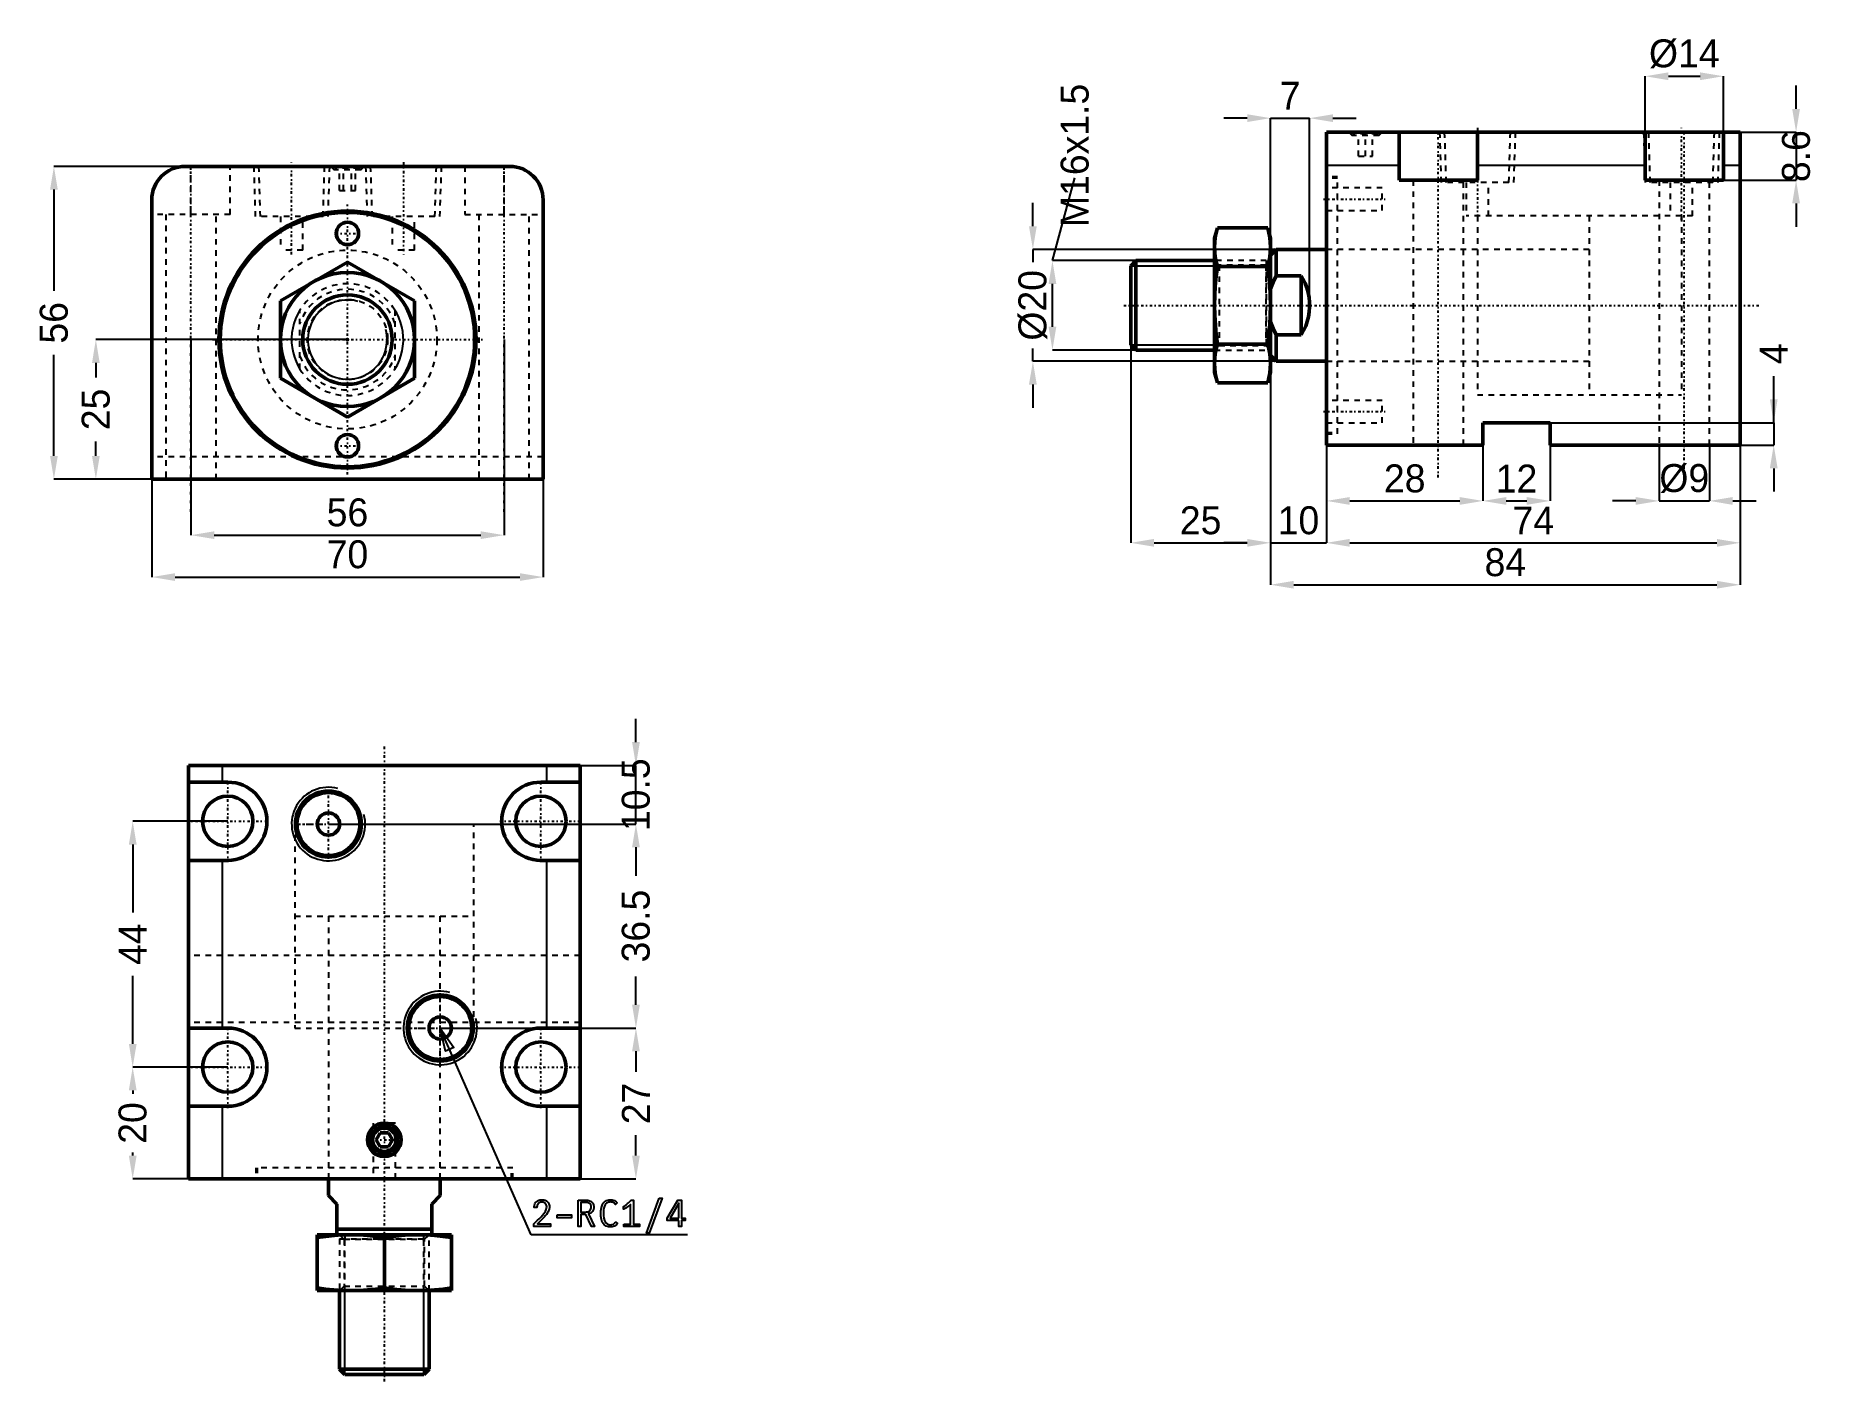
# Model space of a CAD drawing. Header units: millimetres. Extents: x -56 to 262, y -186 to 54.
import ezdxf

# ---------------------------------------------------------------- set-up
doc = ezdxf.new("R2010")
doc.units = ezdxf.units.MM
doc.linetypes.add('Center', pattern=[1.5, 0.45, -0.5, 0.05, -0.5])
doc.linetypes.add('Dashed', pattern=[2, 1, -1])
for name, color, linetype, lineweight in [('2d ConnectionPoints', 7, 'Continuous', 50), ('AM_0', 7, 'Continuous', 50), ('AM_4', 3, 'Continuous', 25), ('AM_5', 3, 'Continuous', 25), ('AM_7', 7, 'Center', 25), ('AM_9', 6, 'Dashed', 25)]:
    doc.layers.add(name, color=color, linetype=linetype, lineweight=lineweight)
doc.dimstyles.new('ISO-25', dxfattribs={"dimtxt": 2.5, "dimasz": 2.5, "dimexe": 1.25, "dimexo": 0.625, "dimtad": 1, "dimtxsty": 'Standard', "dimcen": 2.5, "dimadec": 0, "dimazin": 0, "dimtfac": 1, "dimtmove": 0, "dimatfit": 3, "dimfxl": 1, "dimarcsym": 0})

# ---------------------------------------------------------------- blocks, each defined once
blk = doc.blocks.new('1_CXHC_NUTM16X1_5_0_in_CXHC_A_EX_LA_32_20ST_0__CN_0')
at = {"layer": 'AM_0'}
for p, q in [((-12, 6.93), (0, 13.86)), ((0, 13.86), (12, 6.93)), ((-12, -6.93), (-12, 6.93)), ((12, 6.93), (12, -6.93)), ((0, -13.86), (-12, -6.93)), ((12, -6.93), (0, -13.86))]:
    blk.add_line(p, q, dxfattribs=at)
blk.add_circle((0, 0), 12, dxfattribs=at)
at = {"layer": 'AM_9'}
blk.add_circle((0, 0), 7.19, dxfattribs=at)
blk = doc.blocks.new('2_RODcxhc_a_sd_32_20_EX_0_in_CXHC_A_EX_LA_32_20ST_0__CN_0')
at = {"layer": 'AM_0'}
blk.add_circle((0, 0), 8, dxfattribs=at)
at = {"layer": 'AM_5'}
blk.add_arc((0, 0), 7.08, 75, 15, dxfattribs=at)
at = {"layer": 'AM_9'}
for p, q in [((-8.5, -5.27), (-8.5, 5.27)), ((8.5, 5.27), (8.5, -5.27))]:
    blk.add_line(p, q, dxfattribs=at)
for points in [[(-8.5, 5.27), (-8.93, 4.51), (-9.29, 3.71), (-9.57, 2.89), (-9.79, 2.04), (-9.93, 1.18), (-10, 0.31), (-9.98, -0.56), (-9.9, -1.43), (-9.74, -2.29), (-9.5, -3.13), (-9.19, -3.94), (-8.81, -4.73), (-8.5, -5.27)], [(8.5, -5.27), (8.93, -4.51), (9.29, -3.71), (9.57, -2.89), (9.79, -2.04), (9.93, -1.18), (10, -0.31), (9.98, 0.56), (9.9, 1.43), (9.74, 2.29), (9.5, 3.13), (9.19, 3.94), (8.81, 4.73), (8.5, 5.27)]]:
    blk.add_lwpolyline(points, dxfattribs=at)
for radius, start, end in [(10, 31.7883, 148.2117), (9, 19.1881, 160.8119), (9, 199.1881, 340.8119), (10, 211.7883, 328.2117)]:
    blk.add_arc((0, 0), radius, start, end, dxfattribs=at)
blk = doc.blocks.new('3_bodycxhc_la_a_32_20_0_in_CXHC_A_EX_LA_32_20ST_0__CN_0')
at = {"layer": 'AM_0'}
for p, q in [((29, 31), (-29, 31)), ((-35, 25), (-35, -25)), ((35, -25), (35, 25)), ((-35, -25), (35, -25))]:
    blk.add_line(p, q, dxfattribs=at)
for centre, radius in [((0, 0), 23), ((0, 0), 22.75), ((0, 19), 2), ((0, -19), 2)]:
    blk.add_circle(centre, radius, dxfattribs=at)
for centre, start, end in [((-29, 25), 90, 180), ((29, 25), 0, 90)]:
    blk.add_arc(centre, 6, start, end, dxfattribs=at)
at = {"layer": 'AM_5', "linetype": 'Dashed'}
for p, q in [((-16.77, 31), (-16.48, 22)), ((-3.23, 31), (-3.52, 22)), ((3.23, 31), (3.52, 22)), ((16.77, 31), (16.48, 22))]:
    blk.add_line(p, q, dxfattribs=at)
at = {"layer": 'AM_7'}
for p, q in [((-28, -30.8), (-28, 30.8)), ((-10, 15.25), (-10, 31.75)), ((0, 31.03), (0, 30.37)), ((10, 31.75), (10, 15.25)), ((28, -30.8), (28, 30.8)), ((0, -24.15), (0, 24.15)), ((-2.1, 19), (2.1, 19)), ((-24.15, 0), (24.15, 0)), ((-2.1, -19), (2.1, -19))]:
    blk.add_line(p, q, dxfattribs=at)
at = {"layer": 'AM_9'}
for p, q in [((-28, 22.4), (-28, 31)), ((-21, 22.4), (-21, 31)), ((-15.91, 31), (-15.63, 22)), ((-4.37, 22), (-4.09, 31)), ((-3, 31), (-2.4, 30.4)), ((-2.1, 30.7), (-2.4, 30.4)), ((2.4, 30.4), (-2.4, 30.4)), ((2.1, 30.7), (-2.1, 30.7)), ((-1.44, 26.7), (-1.44, 30.7)), ((-0.72, 26.7), (-0.72, 30.7)), ((0.72, 26.7), (0.72, 30.7)), ((1.44, 26.7), (1.44, 30.7)), ((2.4, 30.4), (2.1, 30.7)), ((2.4, 30.4), (3, 31)), ((4.09, 31), (4.37, 22)), ((15.63, 22), (15.91, 31)), ((21, 31), (21, 22.4)), ((28, 22.4), (28, 31)), ((-1.44, 26.7), (1.44, 26.7)), ((-21, 22.4), (-35, 22.4)), ((-32.5, 22.4), (-32.5, -25)), ((-23.5, -25), (-23.5, 22.4)), ((21, 22.4), (35, 22.4)), ((23.5, 22.4), (23.5, -25)), ((32.5, -25), (32.5, 22.4)), ((-4.37, 22), (-15.63, 22)), ((-12, 22), (-12, 16)), ((-8, 16), (-8, 22)), ((15.63, 22), (4.37, 22)), ((8, 22), (8, 16)), ((12, 16), (12, 22)), ((-8, 16), (-12, 16)), ((12, 16), (8, 16)), ((35, -21), (-35, -21))]:
    blk.add_line(p, q, dxfattribs=at)
blk.add_circle((0, 0), 16, dxfattribs=at)
blk = doc.blocks.new('*D4')
at = {"layer": 'AM_5', "color": 0, "lineweight": -2}
for p, q in [((-35, -25), (-35, -42.5)), ((35, -25), (35, -42.5)), ((-30.83, -42.5), (30.83, -42.5))]:
    blk.add_line(p, q, dxfattribs=at)
at = {"layer": 'AM_5', "color": 0}
for points in [[(-30.83, -41.81), (-30.83, -43.19), (-35, -42.5)], [(30.83, -43.19), (30.83, -41.81), (35, -42.5)]]:
    blk.add_solid(points, dxfattribs=at)
at = {"layer": 'Defpoints', "color": 0}
for p in [(-35, -25), (35, -25), (35, -42.5)]:
    blk.add_point(p, dxfattribs=at)
at = {"layer": 'AM_5', "color": 0, "insert": (0, -38.45), "char_height": 5, "attachment_point": 5}
blk.add_mtext('70', dxfattribs=at)
blk = doc.blocks.new('*D5')
at = {"layer": 'AM_5', "color": 0, "lineweight": -2}
for p, q in [((-28, 0), (-28, -35)), ((28, 0), (28, -35)), ((-23.83, -35), (23.83, -35))]:
    blk.add_line(p, q, dxfattribs=at)
at = {"layer": 'AM_5', "color": 0}
for points in [[(-23.83, -34.31), (-23.83, -35.69), (-28, -35)], [(23.83, -35.69), (23.83, -34.31), (28, -35)]]:
    blk.add_solid(points, dxfattribs=at)
at = {"layer": 'Defpoints', "color": 0}
for p in [(-28, 0), (28, 0), (28, -35)]:
    blk.add_point(p, dxfattribs=at)
at = {"layer": 'AM_5', "color": 0, "insert": (0, -30.95), "char_height": 5, "attachment_point": 5}
blk.add_mtext('56', dxfattribs=at)
blk = doc.blocks.new('*D6')
at = {"layer": 'AM_5', "color": 0, "lineweight": -2}
for p, q in [((-29, 31), (-52.5, 31)), ((-52.5, 26.83), (-52.5, 8.72)), ((-52.5, -20.83), (-52.5, -2.72)), ((-35, -25), (-52.5, -25))]:
    blk.add_line(p, q, dxfattribs=at)
at = {"layer": 'AM_5', "color": 0}
for points in [[(-51.81, 26.83), (-53.19, 26.83), (-52.5, 31)], [(-53.19, -20.83), (-51.81, -20.83), (-52.5, -25)]]:
    blk.add_solid(points, dxfattribs=at)
at = {"layer": 'Defpoints', "color": 0}
for p in [(-52.5, 31), (-29, 31), (-35, -25)]:
    blk.add_point(p, dxfattribs=at)
at = {"layer": 'AM_5', "color": 0, "insert": (-52.5, 3), "char_height": 5, "attachment_point": 5, "rotation": 90}
blk.add_mtext('56', dxfattribs=at)
blk = doc.blocks.new('*D7')
at = {"layer": 'AM_5', "color": 0, "lineweight": -2}
for p, q in [((0, 0), (-45, 0)), ((-45, -4.17), (-45, -6.78)), ((-45, -20.83), (-45, -18.22)), ((-35, -25), (-45, -25))]:
    blk.add_line(p, q, dxfattribs=at)
at = {"layer": 'AM_5', "color": 0}
for points in [[(-44.31, -4.17), (-45.69, -4.17), (-45, 0)], [(-45.69, -20.83), (-44.31, -20.83), (-45, -25)]]:
    blk.add_solid(points, dxfattribs=at)
at = {"layer": 'Defpoints', "color": 0}
for p in [(-45, 0), (0, 0), (-35, -25)]:
    blk.add_point(p, dxfattribs=at)
at = {"layer": 'AM_5', "color": 0, "insert": (-45, -12.5), "char_height": 5, "attachment_point": 5, "rotation": 90}
blk.add_mtext('25', dxfattribs=at)
blk = doc.blocks.new('1_CXHC_NUTM16X1_5_0_in_CXHC_A_EX_LA_32_20ST_0__CN_2')
at = {"layer": 'AM_0'}
for p, q in [((-19.5, 13.86), (-20, 12)), ((-19.5, 13.86), (-10.5, 13.86)), ((-10, 12), (-10.5, 13.86)), ((-20, 12), (-20, -12)), ((-10, 12), (-10, -12)), ((-19.5, 6.93), (-10.5, 6.93)), ((-19.5, -6.93), (-10.5, -6.93)), ((-20, -12), (-19.5, -13.86)), ((-10.5, -13.86), (-10, -12)), ((-19.5, -13.86), (-10.5, -13.86))]:
    blk.add_line(p, q, dxfattribs=at)
for points in [[(-19.5, 13.86), (-19.71, 13), (-19.87, 12.13), (-19.97, 11.26), (-20, 10.39)], [(-10, 10.39), (-10.03, 11.26), (-10.13, 12.12), (-10.29, 12.99), (-10.5, 13.86)], [(-20, 10.39), (-19.97, 9.53), (-19.87, 8.66), (-19.71, 7.79), (-19.5, 6.93)], [(-10.5, 6.93), (-10.29, 7.79), (-10.13, 8.65), (-10.03, 9.52), (-10, 10.39)], [(-19.5, 6.93), (-19.71, 5.21), (-19.87, 3.48), (-19.97, 1.74), (-20, 0)], [(-10, 0), (-10.04, 1.78), (-10.14, 3.56), (-10.29, 5.25), (-10.5, 6.93)], [(-20, 0), (-19.96, -1.78), (-19.86, -3.56), (-19.71, -5.25), (-19.5, -6.93)], [(-10.5, -6.93), (-10.29, -5.21), (-10.13, -3.48), (-10.03, -1.74), (-10, 0)], [(-19.5, -6.93), (-19.71, -7.79), (-19.87, -8.65), (-19.97, -9.52), (-20, -10.39)], [(-10, -10.39), (-10.03, -9.53), (-10.13, -8.66), (-10.29, -7.79), (-10.5, -6.93)], [(-20, -10.39), (-19.97, -11.26), (-19.87, -12.12), (-19.71, -12.99), (-19.5, -13.86)], [(-10.5, -13.86), (-10.29, -13), (-10.13, -12.13), (-10.03, -11.26), (-10, -10.39)]]:
    blk.add_lwpolyline(points, dxfattribs=at)
at = {"layer": 'AM_9'}
for p, q in [((-19.19, 7.19), (-20, 8)), ((-10.81, 7.19), (-19.19, 7.19)), ((-19.19, 7.19), (-19.19, -7.19)), ((-10, 8), (-10.81, 7.19)), ((-10.81, 7.19), (-10.81, -7.19)), ((-20, -8), (-19.19, -7.19)), ((-19.19, -7.19), (-10.81, -7.19)), ((-10.81, -7.19), (-10, -8))]:
    blk.add_line(p, q, dxfattribs=at)
blk = doc.blocks.new('2_RODcxhc_a_sd_32_20_EX_0_in_CXHC_A_EX_LA_32_20ST_0__CN_2')
at = {"layer": 'AM_0'}
for p, q in [((-9, 10), (-10, 9)), ((0, 10), (-9, 10)), ((-9, 10), (-9, 5.27)), ((-34.08, 8), (-35, 7.08)), ((-35, 7.08), (-35, -7.08)), ((-20, 8), (-34.08, 8)), ((-34.08, 8), (-34.08, -8)), ((-4.5, 5.27), (-9, 5.27)), ((-4.5, 5.27), (-4.5, -5.27)), ((-9, -5.27), (-4.5, -5.27)), ((-9, -5.27), (-9, -10)), ((-35, -7.08), (-34.08, -8)), ((-34.08, -8), (-20, -8)), ((-10, -9), (-9, -10)), ((-9, -10), (0, -10))]:
    blk.add_line(p, q, dxfattribs=at)
for points in [[(-9, 5.27), (-9.55, 4.14), (-10, 2.96)], [(-4.5, -5.27), (-4.07, -4.51), (-3.71, -3.71), (-3.43, -2.89), (-3.21, -2.04), (-3.07, -1.18), (-3, -0.31), (-3.02, 0.56), (-3.1, 1.43), (-3.26, 2.29), (-3.5, 3.13), (-3.81, 3.94), (-4.19, 4.73), (-4.5, 5.27)], [(-10, -2.96), (-9.55, -4.13), (-9, -5.27)]]:
    blk.add_lwpolyline(points, dxfattribs=at)
at = {"layer": 'AM_5'}
for p, q in [((-35, 7.08), (-20, 7.08)), ((-35, -7.08), (-20, -7.08))]:
    blk.add_line(p, q, dxfattribs=at)
at = {"layer": 'AM_5', "linetype": 'Dashed'}
for p, q in [((-20, 7.08), (-10.75, 7.08)), ((-20, -7.08), (-10.75, -7.08))]:
    blk.add_line(p, q, dxfattribs=at)
at = {"layer": 'AM_7'}
blk.add_line((-36.25, 0), (77.7, 0), dxfattribs=at)
at = {"layer": 'AM_9'}
for p, q in [((63.5, 16), (47, 16)), ((47, 16), (47, -16)), ((63.5, 16), (63.5, -16)), ((47, 10), (0, 10)), ((-10.75, 8), (-20, 8)), ((-10.75, 8), (-10.75, -8)), ((-10, 7.08), (-10.75, 7.08)), ((-20, -8), (-10.75, -8)), ((-10.75, -7.08), (-10, -7.08)), ((0, -10), (47, -10)), ((47, -16), (63.5, -16))]:
    blk.add_line(p, q, dxfattribs=at)
blk = doc.blocks.new('3_bodycxhc_la_a_32_20_0_in_CXHC_A_EX_LA_32_20ST_0__CN_2')
at = {"layer": 'AM_0'}
for p, q in [((0, -25), (0, 31)), ((74, 31), (0, 31)), ((13, 22.4), (13, 31)), ((27, 31), (27, 22.4)), ((57, 22.4), (57, 31)), ((71, 31), (71, 22.4)), ((74, -25), (74, 31)), ((27, 22.4), (13, 22.4)), ((71, 22.4), (57, 22.4)), ((28, -21), (28, -25)), ((40, -21), (28, -21)), ((40, -25), (40, -21)), ((28, -25), (0, -25)), ((74, -25), (40, -25))]:
    blk.add_line(p, q, dxfattribs=at)
at = {"layer": 'AM_4'}
for p, q in [((13, 25), (0, 25)), ((57, 25), (27, 25)), ((74, 25), (71, 25))]:
    blk.add_line(p, q, dxfattribs=at)
at = {"layer": 'AM_5', "linetype": 'Dashed'}
for p, q in [((20.23, 31), (20.52, 22)), ((33.77, 31), (33.48, 22)), ((56.73, 31), (57.02, 22)), ((70.27, 31), (69.98, 22))]:
    blk.add_line(p, q, dxfattribs=at)
at = {"layer": 'AM_7'}
for p, q in [((7, 31.03), (7, 30.37)), ((20, -30.8), (20, 30.8)), ((27, 31.75), (27, 15.25)), ((63.5, 15.25), (63.5, 31.75)), ((64, -30.8), (64, 30.8)), ((-0.5, 19), (10.5, 19)), ((-0.5, -19), (10.5, -19))]:
    blk.add_line(p, q, dxfattribs=at)
at = {"layer": 'AM_9'}
for p, q in [((4, 31), (4.6, 30.4)), ((4.9, 30.7), (4.6, 30.4)), ((9.4, 30.4), (4.6, 30.4)), ((9.1, 30.7), (4.9, 30.7)), ((5.75, 26.7), (5.75, 30.7)), ((7, 26.7), (7, 30.7)), ((8.25, 26.7), (8.25, 30.7)), ((9.4, 30.4), (9.1, 30.7)), ((9.4, 30.4), (10, 31)), ((21.09, 31), (21.37, 22)), ((32.63, 22), (32.91, 31)), ((57.59, 31), (57.87, 22)), ((69.13, 22), (69.41, 31)), ((5.75, 26.7), (8.25, 26.7)), ((2, 23), (0, 23)), ((2, 22.75), (0, 22.75)), ((2, -23), (2, 23)), ((15.5, 22.4), (15.5, -25)), ((24.5, -25), (24.5, 22.4)), ((59.5, 22.4), (59.5, -25)), ((68.5, -25), (68.5, 22.4)), ((10, 21), (0, 21)), ((10, 17), (10, 21)), ((32.63, 22), (21.37, 22)), ((25, 22), (25, 16)), ((29, 16), (29, 22)), ((69.13, 22), (57.87, 22)), ((61.5, 22), (61.5, 16)), ((65.5, 16), (65.5, 22)), ((0, 17), (10, 17)), ((65.5, 16), (25, 16)), ((27, 16), (27, -16)), ((63.5, 16), (63.5, -16)), ((27, 10), (0, 10)), ((0, -10), (27, -10)), ((10, -17), (0, -17)), ((10, -21), (10, -17)), ((27, -16), (63.5, -16)), ((0, -21), (10, -21)), ((0, -22.75), (2, -22.75)), ((0, -23), (2, -23))]:
    blk.add_line(p, q, dxfattribs=at)
blk = doc.blocks.new('*D25')
at = {"layer": 'AM_5', "color": 0, "lineweight": -2}
for p, q in [((203.09, -14.87), (203.09, -28.87)), ((175.09, -18.87), (175.09, -28.87)), ((179.25, -28.87), (198.92, -28.87))]:
    blk.add_line(p, q, dxfattribs=at)
at = {"layer": 'AM_5', "color": 0}
for points in [[(179.25, -28.18), (179.25, -29.57), (175.09, -28.87)], [(198.92, -29.57), (198.92, -28.18), (203.09, -28.87)]]:
    blk.add_solid(points, dxfattribs=at)
at = {"layer": 'Defpoints', "color": 0}
for p in [(203.09, -14.87), (175.09, -18.87), (203.09, -28.87)]:
    blk.add_point(p, dxfattribs=at)
at = {"layer": 'AM_5', "color": 0, "insert": (189.09, -24.87), "char_height": 5, "attachment_point": 5}
blk.add_mtext('28', dxfattribs=at)
blk = doc.blocks.new('*D26')
at = {"layer": 'AM_5', "color": 0, "lineweight": -2}
for p, q in [((175.09, -18.87), (175.09, -36.37)), ((249.09, -18.87), (249.09, -36.37)), ((179.25, -36.37), (244.92, -36.37))]:
    blk.add_line(p, q, dxfattribs=at)
at = {"layer": 'AM_5', "color": 0}
for points in [[(179.25, -35.68), (179.25, -37.07), (175.09, -36.37)], [(244.92, -37.07), (244.92, -35.68), (249.09, -36.37)]]:
    blk.add_solid(points, dxfattribs=at)
at = {"layer": 'Defpoints', "color": 0}
for p in [(175.09, -18.87), (249.09, -18.87), (249.09, -36.37)]:
    blk.add_point(p, dxfattribs=at)
at = {"layer": 'AM_5', "color": 0, "insert": (212.09, -32.37), "char_height": 5, "attachment_point": 5}
blk.add_mtext('74', dxfattribs=at)
blk = doc.blocks.new('*D27')
at = {"layer": 'AM_5', "color": 0, "lineweight": -2}
for p, q in [((165.09, 6.13), (165.09, -43.87)), ((249.09, -18.87), (249.09, -43.87)), ((169.25, -43.87), (244.92, -43.87))]:
    blk.add_line(p, q, dxfattribs=at)
at = {"layer": 'AM_5', "color": 0}
for points in [[(169.25, -43.18), (169.25, -44.57), (165.09, -43.87)], [(244.92, -44.57), (244.92, -43.18), (249.09, -43.87)]]:
    blk.add_solid(points, dxfattribs=at)
at = {"layer": 'Defpoints', "color": 0}
for p in [(165.09, 6.13), (249.09, -18.87), (249.09, -43.87)]:
    blk.add_point(p, dxfattribs=at)
at = {"layer": 'AM_5', "color": 0, "insert": (207.09, -39.87), "char_height": 5, "attachment_point": 5}
blk.add_mtext('84', dxfattribs=at)
blk = doc.blocks.new('*D28')
at = {"layer": 'AM_5', "color": 0, "lineweight": -2}
for p, q in [((203.09, -14.87), (203.09, -28.87)), ((215.09, -18.87), (215.09, -28.87)), ((207.25, -28.87), (210.92, -28.87))]:
    blk.add_line(p, q, dxfattribs=at)
at = {"layer": 'AM_5', "color": 0}
for points in [[(207.25, -28.18), (207.25, -29.57), (203.09, -28.87)], [(210.92, -29.57), (210.92, -28.18), (215.09, -28.87)]]:
    blk.add_solid(points, dxfattribs=at)
at = {"layer": 'Defpoints', "color": 0}
for p in [(203.09, -14.87), (215.09, -18.87), (215.09, -28.87)]:
    blk.add_point(p, dxfattribs=at)
at = {"layer": 'AM_5', "color": 0, "insert": (209.09, -24.87), "char_height": 5, "attachment_point": 5}
blk.add_mtext('12', dxfattribs=at)
blk = doc.blocks.new('*D29')
at = {"layer": 'AM_5', "color": 0, "lineweight": -2}
for p, q in [((255.09, -14.87), (255.09, -6.54)), ((203.09, -14.87), (255.09, -14.87)), ((255.09, -14.87), (255.09, -18.87)), ((215.09, -18.87), (255.09, -18.87)), ((255.09, -23.04), (255.09, -27.21))]:
    blk.add_line(p, q, dxfattribs=at)
at = {"layer": 'AM_5', "color": 0}
for points in [[(254.39, -10.71), (255.78, -10.71), (255.09, -14.87)], [(255.78, -23.04), (254.39, -23.04), (255.09, -18.87)]]:
    blk.add_solid(points, dxfattribs=at)
at = {"layer": 'Defpoints', "color": 0}
for p in [(203.09, -14.87), (215.09, -18.87), (255.09, -18.87)]:
    blk.add_point(p, dxfattribs=at)
at = {"layer": 'AM_5', "color": 0, "insert": (255.09, -2.54), "char_height": 5, "attachment_point": 5, "rotation": 90}
blk.add_mtext('4', dxfattribs=at)
blk = doc.blocks.new('*D30')
at = {"layer": 'AM_5', "color": 0, "lineweight": -2}
for p, q in [((234.59, -18.87), (234.59, -28.87)), ((243.59, -18.87), (243.59, -28.87)), ((230.42, -28.87), (226.25, -28.87)), ((234.59, -28.87), (243.59, -28.87)), ((247.75, -28.87), (251.92, -28.87))]:
    blk.add_line(p, q, dxfattribs=at)
at = {"layer": 'AM_5', "color": 0}
for points in [[(230.42, -29.57), (230.42, -28.18), (234.59, -28.87)], [(247.75, -28.18), (247.75, -29.57), (243.59, -28.87)]]:
    blk.add_solid(points, dxfattribs=at)
at = {"layer": 'Defpoints', "color": 0}
for p in [(234.59, -18.87), (243.59, -18.87), (243.59, -28.87)]:
    blk.add_point(p, dxfattribs=at)
at = {"layer": 'AM_5', "color": 0, "insert": (239.09, -24.87), "char_height": 5, "attachment_point": 5}
blk.add_mtext('Ø9', dxfattribs=at)
blk = doc.blocks.new('*D31')
at = {"layer": 'AM_5', "color": 0, "lineweight": -2}
for p, q in [((232.09, 37.13), (232.09, 47.13)), ((236.25, 47.13), (241.92, 47.13)), ((246.09, 37.13), (246.09, 47.13))]:
    blk.add_line(p, q, dxfattribs=at)
at = {"layer": 'AM_5', "color": 0}
for points in [[(236.25, 47.82), (236.25, 46.43), (232.09, 47.13)], [(241.92, 46.43), (241.92, 47.82), (246.09, 47.13)]]:
    blk.add_solid(points, dxfattribs=at)
at = {"layer": 'Defpoints', "color": 0}
for p in [(246.09, 47.13), (232.09, 37.13), (246.09, 37.13)]:
    blk.add_point(p, dxfattribs=at)
at = {"layer": 'AM_5', "color": 0, "insert": (239.09, 51.13), "char_height": 5, "attachment_point": 5}
blk.add_mtext('Ø14', dxfattribs=at)
blk = doc.blocks.new('*D32')
at = {"layer": 'AM_5', "color": 0, "lineweight": -2}
for p, q in [((259.09, 41.29), (259.09, 45.46)), ((246.09, 37.13), (259.09, 37.13)), ((259.09, 37.13), (259.09, 28.53)), ((246.09, 28.53), (259.09, 28.53)), ((259.09, 24.36), (259.09, 20.19))]:
    blk.add_line(p, q, dxfattribs=at)
at = {"layer": 'AM_5', "color": 0}
for points in [[(258.39, 41.29), (259.78, 41.29), (259.09, 37.13)], [(259.78, 24.36), (258.39, 24.36), (259.09, 28.53)]]:
    blk.add_solid(points, dxfattribs=at)
at = {"layer": 'Defpoints', "color": 0}
for p in [(246.09, 37.13), (246.09, 28.53), (259.09, 28.53)]:
    blk.add_point(p, dxfattribs=at)
at = {"layer": 'AM_5', "color": 0, "insert": (259.09, 32.83), "char_height": 5, "attachment_point": 5, "rotation": 90}
blk.add_mtext('8.6', dxfattribs=at)
blk = doc.blocks.new('*D33')
at = {"layer": 'AM_5', "color": 0, "lineweight": -2}
for p, q in [((165.09, 6.13), (165.09, -36.37)), ((175.09, -18.87), (175.09, -36.37)), ((160.92, -36.37), (156.75, -36.37)), ((165.09, -36.37), (175.09, -36.37)), ((179.25, -36.37), (183.42, -36.37))]:
    blk.add_line(p, q, dxfattribs=at)
at = {"layer": 'AM_5', "color": 0}
for points in [[(160.92, -37.07), (160.92, -35.68), (165.09, -36.37)], [(179.25, -35.68), (179.25, -37.07), (175.09, -36.37)]]:
    blk.add_solid(points, dxfattribs=at)
at = {"layer": 'Defpoints', "color": 0}
for p in [(165.09, 6.13), (175.09, -18.87), (175.09, -36.37)]:
    blk.add_point(p, dxfattribs=at)
at = {"layer": 'AM_5', "color": 0, "insert": (170.09, -32.37), "char_height": 5, "attachment_point": 5}
blk.add_mtext('10', dxfattribs=at)
blk = doc.blocks.new('*D34')
at = {"layer": 'AM_5', "color": 0, "lineweight": -2}
for p, q in [((160.92, 39.63), (156.75, 39.63)), ((165.09, 6.13), (165.09, 39.63)), ((165.09, 39.63), (172.09, 39.63)), ((172.09, 6.13), (172.09, 39.63)), ((176.25, 39.63), (180.42, 39.63))]:
    blk.add_line(p, q, dxfattribs=at)
at = {"layer": 'AM_5', "color": 0}
for points in [[(160.92, 38.93), (160.92, 40.32), (165.09, 39.63)], [(176.25, 40.32), (176.25, 38.93), (172.09, 39.63)]]:
    blk.add_solid(points, dxfattribs=at)
at = {"layer": 'Defpoints', "color": 0}
for p in [(172.09, 39.63), (165.09, 6.13), (172.09, 6.13)]:
    blk.add_point(p, dxfattribs=at)
at = {"layer": 'AM_5', "color": 0, "insert": (168.59, 43.63), "char_height": 5, "attachment_point": 5}
blk.add_mtext('7', dxfattribs=at)
blk = doc.blocks.new('*D35')
at = {"layer": 'AM_5', "color": 0, "lineweight": -2}
for p, q in [((140.09, 6.13), (140.09, -36.37)), ((165.09, 6.13), (165.09, -36.37)), ((144.25, -36.37), (160.92, -36.37))]:
    blk.add_line(p, q, dxfattribs=at)
at = {"layer": 'AM_5', "color": 0}
for points in [[(144.25, -35.68), (144.25, -37.07), (140.09, -36.37)], [(160.92, -37.07), (160.92, -35.68), (165.09, -36.37)]]:
    blk.add_solid(points, dxfattribs=at)
at = {"layer": 'Defpoints', "color": 0}
for p in [(140.09, 6.13), (165.09, 6.13), (165.09, -36.37)]:
    blk.add_point(p, dxfattribs=at)
at = {"layer": 'AM_5', "color": 0, "insert": (152.59, -32.37), "char_height": 5, "attachment_point": 5}
blk.add_mtext('25', dxfattribs=at)
blk = doc.blocks.new('*D36')
at = {"layer": 'AM_5', "color": 0, "lineweight": -2}
for p, q in [((122.59, 20.29), (122.59, 24.46)), ((166.09, 16.13), (122.59, 16.13)), ((122.59, 16.13), (122.59, 13.88)), ((122.59, -3.87), (122.59, -1.62)), ((166.09, -3.87), (122.59, -3.87)), ((122.59, -8.04), (122.59, -12.21))]:
    blk.add_line(p, q, dxfattribs=at)
at = {"layer": 'AM_5', "color": 0}
for points in [[(121.89, 20.29), (123.28, 20.29), (122.59, 16.13)], [(123.28, -8.04), (121.89, -8.04), (122.59, -3.87)]]:
    blk.add_solid(points, dxfattribs=at)
at = {"layer": 'Defpoints', "color": 0}
for p in [(122.59, 16.13), (166.09, 16.13), (166.09, -3.87)]:
    blk.add_point(p, dxfattribs=at)
at = {"layer": 'AM_5', "color": 0, "insert": (122.59, 6.13), "char_height": 5, "attachment_point": 5, "rotation": 90}
blk.add_mtext('Ø20', dxfattribs=at)
blk = doc.blocks.new('*D37')
at = {"layer": 'AM_5', "color": 0, "lineweight": -2}
for p, q in [((126.09, 14.13), (130.09, 28.96)), ((141.09, 14.13), (126.09, 14.13)), ((126.09, 2.29), (126.09, 9.96)), ((141.09, -1.87), (126.09, -1.87))]:
    blk.add_line(p, q, dxfattribs=at)
at = {"layer": 'AM_5', "color": 0}
for points in [[(126.78, 9.96), (125.39, 9.96), (126.09, 14.13)], [(125.39, 2.29), (126.78, 2.29), (126.09, -1.87)]]:
    blk.add_solid(points, dxfattribs=at)
at = {"layer": 'Defpoints', "color": 0}
for p in [(126.09, 14.13), (141.09, 14.13), (141.09, -1.87)]:
    blk.add_point(p, dxfattribs=at)
at = {"layer": 'AM_5', "color": 0, "insert": (130.09, 32.96), "char_height": 5, "attachment_point": 5, "rotation": 90}
blk.add_mtext('M16x1.5', dxfattribs=at)
blk = doc.blocks.new('1_CXHC_NUTM16X1_5_0_in_CXHC_A_EX_LA_32_20ST_0__CN_4')
at = {"layer": 'AM_0'}
for p, q in [((-12, -10), (12, -10)), ((-12, -20), (-12, -10)), ((0, -19.5), (0, -10.5)), ((12, -10), (12, -20)), ((-12, -20), (12, -20))]:
    blk.add_line(p, q, dxfattribs=at)
for points in [[(-6, -10), (-7.5, -10.03), (-9, -10.13), (-10.5, -10.29), (-12, -10.5)], [(0, -10.5), (-1.49, -10.29), (-2.99, -10.13), (-4.49, -10.03), (-6, -10)], [(6, -10), (4.5, -10.03), (3, -10.13), (1.5, -10.29), (0, -10.5)], [(12, -10.5), (10.51, -10.29), (9.01, -10.13), (7.51, -10.03), (6, -10)], [(-12, -19.5), (-10.51, -19.71), (-9.01, -19.87), (-7.51, -19.97), (-6, -20)], [(-6, -20), (-4.5, -19.97), (-3, -19.87), (-1.5, -19.71), (0, -19.5)], [(0, -19.5), (1.49, -19.71), (2.99, -19.87), (4.49, -19.97), (6, -20)], [(6, -20), (7.5, -19.97), (9, -19.87), (10.5, -19.71), (12, -19.5)]]:
    blk.add_lwpolyline(points, dxfattribs=at)
at = {"layer": 'AM_9'}
for p, q in [((-8, -10), (-7.19, -10.81)), ((-7.19, -10.81), (-7.19, -19.19)), ((-7.19, -10.81), (7.19, -10.81)), ((7.19, -10.81), (8, -10)), ((7.19, -19.19), (7.19, -10.81)), ((-7.19, -19.19), (-8, -20)), ((-7.19, -19.19), (7.19, -19.19)), ((8, -20), (7.19, -19.19))]:
    blk.add_line(p, q, dxfattribs=at)
blk = doc.blocks.new('2_RODcxhc_a_sd_32_20_EX_0_in_CXHC_A_EX_LA_32_20ST_0__CN_4')
at = {"layer": 'AM_0'}
for p, q in [((-10, 0), (-10, -3)), ((10, -3), (10, 0)), ((-8.5, -4.5), (-10, -3)), ((10, -3), (8.5, -4.5)), ((-8.5, -10), (-8.5, -4.5)), ((8.5, -4.5), (8.5, -10)), ((-8.5, -9), (8.5, -9)), ((-8, -20), (-8, -34.08)), ((8, -34.08), (8, -20)), ((-8, -34.08), (-7.08, -35)), ((-8, -34.08), (8, -34.08)), ((7.08, -35), (8, -34.08)), ((-7.08, -35), (7.08, -35))]:
    blk.add_line(p, q, dxfattribs=at)
at = {"layer": 'AM_5', "linetype": 'Dashed'}
for p, q in [((-8, -10.75), (8, -10.75)), ((-7.08, -20), (-7.08, -10.75)), ((7.08, -20), (7.08, -10.75))]:
    blk.add_line(p, q, dxfattribs=at)
at = {"layer": 'AM_5'}
for p, q in [((-7.08, -35), (-7.08, -20)), ((7.08, -35), (7.08, -20))]:
    blk.add_line(p, q, dxfattribs=at)
at = {"layer": 'AM_7'}
blk.add_line((0, -36.25), (0, 77.7), dxfattribs=at)
at = {"layer": 'AM_9'}
for p, q in [((-16, 63.5), (16, 63.5)), ((-16, 63.5), (-16, 47)), ((16, 47), (16, 63.5)), ((-16, 47), (16, 47)), ((-10, 47), (-10, 0)), ((10, 0), (10, 47)), ((-8, -10.75), (-8, -20)), ((-7.08, -10), (-7.08, -10.75)), ((7.08, -10.75), (7.08, -10)), ((8, -20), (8, -10.75))]:
    blk.add_line(p, q, dxfattribs=at)
blk = doc.blocks.new('3_bodycxhc_la_a_32_20_0_in_CXHC_A_EX_LA_32_20ST_0__CN_4')
at = {"layer": 'AM_0'}
for p, q in [((-35, 74), (-35, 0)), ((35, 74), (-35, 74)), ((35, 74), (35, 0)), ((-35, 71), (-28, 71)), ((28, 71), (35, 71)), ((-28, 57), (-35, 57)), ((35, 57), (28, 57)), ((-35, 27), (-28, 27)), ((28, 27), (35, 27)), ((-28, 13), (-35, 13)), ((35, 13), (28, 13)), ((-0.72, 8.25), (-1.44, 7)), ((-1.44, 7), (-0.72, 5.75)), ((0.72, 8.25), (-0.72, 8.25)), ((1.44, 7), (0.72, 8.25)), ((0.72, 5.75), (1.44, 7)), ((-0.72, 5.75), (0.72, 5.75)), ((35, 0), (-35, 0))]:
    blk.add_line(p, q, dxfattribs=at)
for centre, radius in [((-28, 64), 4.5), ((-10, 63.5), 5.91), ((-10, 63.5), 5.63), ((28, 64), 4.5), ((-10, 63.5), 2), ((10, 27), 5.91), ((10, 27), 5.63), ((10, 27), 2), ((-28, 20), 4.5), ((28, 20), 4.5), ((0, 7), 3), ((0, 7), 2.4), ((0, 7), 2.1)]:
    blk.add_circle(centre, radius, dxfattribs=at)
for centre, start, end in [((-28, 64), 270, 90), ((28, 64), 90, 270), ((-28, 20), 270, 90), ((28, 20), 90, 270)]:
    blk.add_arc(centre, 7, start, end, dxfattribs=at)
at = {"layer": 'AM_4'}
for p, q in [((-29, 74), (-29, 71)), ((29, 74), (29, 71)), ((-29, 57), (-29, 27)), ((29, 57), (29, 27)), ((-29, 13), (-29, 0)), ((29, 13), (29, 0))]:
    blk.add_line(p, q, dxfattribs=at)
at = {"layer": 'AM_5'}
for centre in [(-10, 63.5), (10, 27)]:
    blk.add_arc(centre, 6.58, 75, 15, dxfattribs=at)
at = {"layer": 'AM_7'}
for p, q in [((-28, 56.65), (-28, 71.35)), ((28, 56.65), (28, 71.35)), ((-10, 57.29), (-10, 69.71)), ((-35.35, 64), (-20.65, 64)), ((20.65, 64), (35.35, 64)), ((-16.21, 63.5), (-3.79, 63.5)), ((10, 20.79), (10, 33.21)), ((-28, 12.65), (-28, 27.35)), ((3.79, 27), (16.21, 27)), ((28, 12.65), (28, 27.35)), ((-35.35, 20), (-20.65, 20)), ((20.65, 20), (35.35, 20)), ((-3.15, 7), (3.15, 7))]:
    blk.add_line(p, q, dxfattribs=at)
at = {"layer": 'AM_9'}
for p, q in [((-16, 63.5), (16, 63.5)), ((-16, 63.5), (-16, 27)), ((16, 27), (16, 63.5)), ((35, 40), (-35, 40)), ((35, 28), (-35, 28)), ((-16, 27), (16, 27)), ((-10, 27), (-10, 0)), ((10, 0), (10, 27)), ((2, 10), (-2, 10)), ((-2, 10), (-2, 0)), ((2, 0), (2, 10)), ((23, 2), (-23, 2)), ((-23, 2), (-23, 0)), ((-22.75, 2), (-22.75, 0)), ((22.75, 0), (22.75, 2)), ((23, 0), (23, 2))]:
    blk.add_line(p, q, dxfattribs=at)
blk = doc.blocks.new('*D47')
at = {"layer": 'AM_5', "color": 0, "lineweight": -2}
for p, q in [((-21.41, -130.2), (-38.41, -130.2)), ((-38.41, -134.36), (-38.41, -134.95)), ((-38.41, -146.03), (-38.41, -145.45)), ((-28.41, -150.2), (-38.41, -150.2))]:
    blk.add_line(p, q, dxfattribs=at)
at = {"layer": 'AM_5', "color": 0}
for points in [[(-37.71, -134.36), (-39.1, -134.36), (-38.41, -130.2)], [(-39.1, -146.03), (-37.71, -146.03), (-38.41, -150.2)]]:
    blk.add_solid(points, dxfattribs=at)
at = {"layer": 'Defpoints', "color": 0}
for p in [(-38.41, -130.2), (-21.41, -130.2), (-28.41, -150.2)]:
    blk.add_point(p, dxfattribs=at)
at = {"layer": 'AM_5', "color": 0, "insert": (-38.41, -140.2), "char_height": 5, "attachment_point": 5, "rotation": 90}
blk.add_mtext('20', dxfattribs=at)
blk = doc.blocks.new('*D48')
at = {"layer": 'AM_5', "color": 0, "lineweight": -2}
for p, q in [((-21.41, -86.2), (-38.41, -86.2)), ((-38.41, -90.36), (-38.41, -102.53)), ((-38.41, -126.03), (-38.41, -113.86)), ((-21.41, -130.2), (-38.41, -130.2))]:
    blk.add_line(p, q, dxfattribs=at)
at = {"layer": 'AM_5', "color": 0}
for points in [[(-37.71, -90.36), (-39.1, -90.36), (-38.41, -86.2)], [(-39.1, -126.03), (-37.71, -126.03), (-38.41, -130.2)]]:
    blk.add_solid(points, dxfattribs=at)
at = {"layer": 'Defpoints', "color": 0}
for p in [(-38.41, -86.2), (-21.41, -86.2), (-21.41, -130.2)]:
    blk.add_point(p, dxfattribs=at)
at = {"layer": 'AM_5', "color": 0, "insert": (-38.41, -108.2), "char_height": 5, "attachment_point": 5, "rotation": 90}
blk.add_mtext('44', dxfattribs=at)
blk = doc.blocks.new('*D49')
at = {"layer": 'AM_5', "color": 0, "lineweight": -2}
for p, q in [((16.59, -123.2), (51.59, -123.2)), ((51.59, -127.36), (51.59, -131.03)), ((51.59, -146.03), (51.59, -142.36)), ((41.59, -150.2), (51.59, -150.2))]:
    blk.add_line(p, q, dxfattribs=at)
at = {"layer": 'AM_5', "color": 0}
for points in [[(52.29, -127.36), (50.9, -127.36), (51.59, -123.2)], [(50.9, -146.03), (52.29, -146.03), (51.59, -150.2)]]:
    blk.add_solid(points, dxfattribs=at)
at = {"layer": 'Defpoints', "color": 0}
for p in [(16.59, -123.2), (41.59, -150.2), (51.59, -150.2)]:
    blk.add_point(p, dxfattribs=at)
at = {"layer": 'AM_5', "color": 0, "insert": (51.59, -136.7), "char_height": 5, "attachment_point": 5, "rotation": 90}
blk.add_mtext('27', dxfattribs=at)
blk = doc.blocks.new('*D50')
at = {"layer": 'AM_5', "color": 0, "lineweight": -2}
for p, q in [((51.59, -72.03), (51.59, -67.86)), ((41.59, -76.2), (51.59, -76.2)), ((51.59, -86.7), (51.59, -76.2)), ((-3.41, -86.7), (51.59, -86.7)), ((51.59, -90.86), (51.59, -95.03))]:
    blk.add_line(p, q, dxfattribs=at)
at = {"layer": 'AM_5', "color": 0}
for points in [[(50.9, -72.03), (52.29, -72.03), (51.59, -76.2)], [(52.29, -90.86), (50.9, -90.86), (51.59, -86.7)]]:
    blk.add_solid(points, dxfattribs=at)
at = {"layer": 'Defpoints', "color": 0}
for p in [(41.59, -76.2), (51.59, -76.2), (-3.41, -86.7)]:
    blk.add_point(p, dxfattribs=at)
at = {"layer": 'AM_5', "color": 0, "insert": (51.59, -81.45), "char_height": 5, "attachment_point": 5, "rotation": 90}
blk.add_mtext('10.5', dxfattribs=at)
blk = doc.blocks.new('*D51')
at = {"layer": 'AM_5', "color": 0, "lineweight": -2}
for p, q in [((-3.41, -86.7), (51.59, -86.7)), ((51.59, -90.86), (51.59, -95.95)), ((51.59, -119.03), (51.59, -113.95)), ((16.59, -123.2), (51.59, -123.2))]:
    blk.add_line(p, q, dxfattribs=at)
at = {"layer": 'AM_5', "color": 0}
for points in [[(52.29, -90.86), (50.9, -90.86), (51.59, -86.7)], [(50.9, -119.03), (52.29, -119.03), (51.59, -123.2)]]:
    blk.add_solid(points, dxfattribs=at)
at = {"layer": 'Defpoints', "color": 0}
for p in [(-3.41, -86.7), (51.59, -86.7), (16.59, -123.2)]:
    blk.add_point(p, dxfattribs=at)
at = {"layer": 'AM_5', "color": 0, "insert": (51.59, -104.95), "char_height": 5, "attachment_point": 5, "rotation": 90}
blk.add_mtext('36.5', dxfattribs=at)

msp = doc.modelspace()

# ---------------------------------------------------------------- linework, layer by layer
at = {"layer": '2d ConnectionPoints'}
for p in [(175.085, 6.128), (175.085, 6.128), (0, 0), (0, 0), (6.595, -150.197), (6.595, -150.197)]:
    msp.add_point(p, dxfattribs=at)
at = {"layer": 'AM_5'}
for p, q in [((32.845, -160.197), (16.595, -123.197)), ((60.845, -160.197), (32.845, -160.197))]:
    msp.add_line(p, q, dxfattribs=at)
for points in [[(16.595, -123.197), (19.033, -126.677), (17.507, -127.347), (16.595, -123.197)], [(33.492, -158.086), (33.492, -158.086), (33.706, -157.89), (34.011, -157.604), (34.011, -157.604), (34.297, -157.328), (34.476, -157.148), (34.476, -157.148), (34.649, -156.967), (34.896, -156.683), (34.896, -156.683), (35.129, -156.383), (35.276, -156.175), (35.276, -156.175), (35.406, -155.967), (35.546, -155.671), (35.546, -155.671), (35.622, -155.394), (35.637, -155.219), (35.637, -155.219), (35.632, -155.121), (35.609, -154.983), (35.609, -154.983), (35.566, -154.854), (35.526, -154.774), (35.526, -154.774), (35.479, -154.7), (35.395, -154.601), (35.395, -154.601), (35.296, -154.518), (35.222, -154.472), (35.222, -154.472), (35.143, -154.433), (35.017, -154.391), (35.017, -154.391), (34.883, -154.369), (34.788, -154.365), (34.788, -154.365), (34.684, -154.369), (34.537, -154.392), (34.537, -154.392), (34.399, -154.435), (34.314, -154.475), (34.314, -154.475), (34.234, -154.523), (34.129, -154.61), (34.129, -154.61), (34.039, -154.715), (33.989, -154.795), (33.989, -154.795), (33.947, -154.882), (33.901, -155.024), (33.901, -155.024), (33.877, -155.179), (33.872, -155.291), (33.384, -155.291), (33.384, -155.291), (33.392, -155.124), (33.432, -154.892), (33.432, -154.892), (33.505, -154.681), (33.573, -154.553), (33.573, -154.553), (33.654, -154.436), (33.794, -154.282), (33.794, -154.282), (33.959, -154.155), (34.082, -154.085), (34.082, -154.085), (34.212, -154.028), (34.418, -153.966), (34.418, -153.966), (34.636, -153.932), (34.788, -153.926), (34.788, -153.926), (34.931, -153.932), (35.137, -153.963), (35.137, -153.963), (35.334, -154.021), (35.461, -154.075), (35.461, -154.075), (35.581, -154.141), (35.742, -154.26), (35.742, -154.26), (35.88, -154.404), (35.96, -154.514), (35.96, -154.514), (36.027, -154.634), (36.1, -154.829), (36.1, -154.829), (36.139, -155.043), (36.147, -155.197), (36.147, -155.197), (36.136, -155.37), (36.078, -155.636), (36.078, -155.636), (35.97, -155.91), (35.871, -156.097), (35.871, -156.097), (35.756, -156.283), (35.571, -156.551), (35.571, -156.551), (35.369, -156.808), (35.226, -156.973), (35.226, -156.973), (35.071, -157.14), (34.811, -157.411), (34.811, -157.411), (34.518, -157.706), (34.304, -157.917), (33.96, -158.255), (36.287, -158.258), (36.287, -158.697), (33.319, -158.697), (33.319, -158.242), (33.492, -158.086)], [(41.261, -153.984), (42.632, -153.984), (42.632, -153.984), (42.773, -153.99), (42.981, -154.018), (42.981, -154.018), (43.185, -154.072), (43.318, -154.121), (43.318, -154.121), (43.446, -154.181), (43.621, -154.295), (43.621, -154.295), (43.775, -154.436), (43.866, -154.545), (43.866, -154.545), (43.944, -154.666), (44.028, -154.869), (44.028, -154.869), (44.073, -155.098), (44.082, -155.265), (44.082, -155.265), (44.071, -155.449), (44.015, -155.699), (44.015, -155.699), (43.911, -155.918), (43.815, -156.046), (43.815, -156.046), (43.702, -156.161), (43.508, -156.305), (43.508, -156.305), (43.285, -156.417), (43.12, -156.474), (44.199, -158.729), (43.672, -158.729), (42.619, -156.552), (42.548, -156.552), (41.742, -156.552), (41.742, -158.697), (41.261, -158.697), (41.261, -153.984)], [(42.405, -156.129), (42.405, -156.129), (42.542, -156.127), (42.733, -156.114), (42.733, -156.114), (42.905, -156.091), (43.009, -156.069), (43.009, -156.069), (43.106, -156.04), (43.237, -155.977), (43.237, -155.977), (43.353, -155.89), (43.421, -155.819), (43.421, -155.819), (43.478, -155.736), (43.541, -155.584), (43.541, -155.584), (43.575, -155.399), (43.581, -155.258), (43.581, -155.258), (43.57, -155.079), (43.507, -154.852), (43.507, -154.852), (43.391, -154.676), (43.284, -154.587), (43.284, -154.587), (43.159, -154.518), (42.95, -154.442), (42.95, -154.442), (42.714, -154.402), (42.541, -154.394), (41.742, -154.394), (41.742, -156.129), (42.405, -156.129)], [(46.977, -158.807), (46.977, -158.807), (46.66, -158.783), (46.246, -158.655), (46.246, -158.655), (45.909, -158.418), (45.726, -158.2), (45.726, -158.2), (45.576, -157.933), (45.414, -157.447), (45.414, -157.447), (45.326, -156.857), (45.31, -156.406), (45.31, -156.406), (45.328, -155.929), (45.421, -155.312), (45.421, -155.312), (45.596, -154.809), (45.757, -154.538), (45.757, -154.538), (45.951, -154.318), (46.3, -154.079), (46.3, -154.079), (46.718, -153.95), (47.035, -153.926), (47.035, -153.926), (47.339, -153.949), (47.741, -154.07), (47.741, -154.07), (48.076, -154.294), (48.264, -154.501), (47.952, -154.755), (47.952, -154.755), (47.864, -154.662), (47.731, -154.547), (47.731, -154.547), (47.594, -154.461), (47.502, -154.42), (47.502, -154.42), (47.41, -154.388), (47.277, -154.354), (47.277, -154.354), (47.15, -154.336), (47.068, -154.332), (47.068, -154.332), (46.884, -154.341), (46.637, -154.39), (46.637, -154.39), (46.426, -154.48), (46.306, -154.563), (46.306, -154.563), (46.2, -154.663), (46.065, -154.846), (46.065, -154.846), (45.96, -155.066), (45.906, -155.234), (45.906, -155.234), (45.863, -155.419), (45.817, -155.732), (45.817, -155.732), (45.792, -156.085), (45.787, -156.344), (45.787, -156.344), (45.799, -156.725), (45.86, -157.226), (45.86, -157.226), (45.973, -157.641), (46.077, -157.87), (46.077, -157.87), (46.206, -158.059), (46.453, -158.263), (46.453, -158.263), (46.762, -158.374), (47.003, -158.395), (47.003, -158.395), (47.256, -158.375), (47.583, -158.275), (47.583, -158.275), (47.848, -158.089), (47.991, -157.917), (48.28, -158.177), (48.28, -158.177), (48.103, -158.404), (47.759, -158.65), (47.759, -158.65), (47.321, -158.782), (46.977, -158.807)], [(49.453, -158.281), (50.649, -158.281), (50.649, -154.764), (50.649, -154.764), (50.584, -154.829), (50.476, -154.93), (50.476, -154.93), (50.352, -155.036), (50.262, -155.109), (50.262, -155.109), (50.168, -155.181), (50.026, -155.284), (50.026, -155.284), (49.883, -155.38), (49.787, -155.44), (49.787, -155.44), (49.694, -155.495), (49.564, -155.561), (49.564, -155.561), (49.446, -155.608), (49.375, -155.629), (49.375, -155.135), (49.375, -155.135), (49.464, -155.093), (49.603, -155.013), (49.603, -155.013), (49.751, -154.912), (49.854, -154.834), (49.854, -154.834), (49.957, -154.751), (50.108, -154.621), (50.108, -154.621), (50.253, -154.486), (50.346, -154.394), (50.346, -154.394), (50.435, -154.303), (50.554, -154.174), (50.554, -154.174), (50.655, -154.057), (50.714, -153.984), (51.13, -153.984), (51.13, -158.281), (52.215, -158.281), (52.215, -158.697), (49.453, -158.697), (49.453, -158.281)], [(55.776, -153.659), (56.27, -153.659), (53.989, -159.932), (53.495, -159.932), (55.776, -153.659)], [(59.269, -157.657), (57.163, -157.657), (57.163, -157.234), (59.081, -153.984), (59.724, -153.984), (59.724, -157.218), (60.426, -157.218), (60.426, -157.657), (59.724, -157.657), (59.724, -158.697), (59.269, -158.697), (59.269, -157.657)], [(59.276, -157.218), (59.276, -154.53), (57.722, -157.218), (59.276, -157.218)], [(37.495, -156.604), (40.095, -156.604), (40.095, -157.189), (37.495, -157.189), (37.495, -156.604)]]:
    msp.add_lwpolyline(points, dxfattribs=at)

# ---------------------------------------------------------------- block references
for name, p in [('3_bodycxhc_la_a_32_20_0_in_CXHC_A_EX_LA_32_20ST_0__CN_2', (175.085, 6.128)), ('3_bodycxhc_la_a_32_20_0_in_CXHC_A_EX_LA_32_20ST_0__CN_0', (0, 0)), ('2_RODcxhc_a_sd_32_20_EX_0_in_CXHC_A_EX_LA_32_20ST_0__CN_2', (175.085, 6.128)), ('1_CXHC_NUTM16X1_5_0_in_CXHC_A_EX_LA_32_20ST_0__CN_2', (175.085, 6.128)), ('1_CXHC_NUTM16X1_5_0_in_CXHC_A_EX_LA_32_20ST_0__CN_0', (0, 0)), ('2_RODcxhc_a_sd_32_20_EX_0_in_CXHC_A_EX_LA_32_20ST_0__CN_0', (0, 0)), ('2_RODcxhc_a_sd_32_20_EX_0_in_CXHC_A_EX_LA_32_20ST_0__CN_4', (6.595, -150.197)), ('3_bodycxhc_la_a_32_20_0_in_CXHC_A_EX_LA_32_20ST_0__CN_4', (6.595, -150.197)), ('1_CXHC_NUTM16X1_5_0_in_CXHC_A_EX_LA_32_20ST_0__CN_4', (6.595, -150.197))]:
    msp.add_blockref(name, p)

# ---------------------------------------------------------------- dimensions: what is measured, and where the dimension line sits
for base, p1, p2, text, picture, middle in [((246.085, 47.128), (232.085, 37.128), (246.085, 37.128), 'Ø14', '*D31', (239.085, 47.128)), ((172.085, 39.628), (165.085, 6.128), (172.085, 6.128), '7', '*D34', (168.585, 39.628)), ((165.085, -36.372), (140.085, 6.128), (165.085, 6.128), '25', '*D35', (152.585, -36.372)), ((175.085, -36.372), (165.085, 6.128), (175.085, -18.872), '10', '*D33', (170.085, -36.372)), ((249.085, -43.872), (165.085, 6.128), (249.085, -18.872), '84', '*D27', (207.085, -43.872)), ((28, -35), (-28, 0), (28, 0), '56', '*D5', (0, -35)), ((203.085, -28.872), (175.085, -18.872), (203.085, -14.872), '28', '*D25', (189.085, -28.872)), ((215.085, -28.872), (203.085, -14.872), (215.085, -18.872), '12', '*D28', (209.085, -28.872)), ((249.085, -36.372), (175.085, -18.872), (249.085, -18.872), '74', '*D26', (212.085, -36.372)), ((243.585, -28.872), (234.585, -18.872), (243.585, -18.872), 'Ø9', '*D30', (239.085, -28.872)), ((35, -42.5), (-35, -25), (35, -25), '70', '*D4', (0, -42.5))]:
    dim = msp.add_linear_dim(base=base, p1=p1, p2=p2, text=text, dimstyle='ISO-25', override={"dimtxt": 5, "dimasz": 4.166667, "dimexe": 0, "dimexo": 0, "dimgap": 1.5}, dxfattribs=at)
    dim.commit()
    dim.dimension.update_dxf_attribs({"geometry": picture, "text_midpoint": middle, "dimtype": 160})
for base, p1, p2, text, picture, middle in [((126.085, 14.128), (141.085, -1.872), (141.085, 14.128), 'M16x1.5', '*D37', (130.085, 32.961)), ((259.085, 28.528), (246.085, 37.128), (246.085, 28.528), '8.6', '*D32', (259.085, 32.828)), ((-52.5, 31), (-35, -25), (-29, 31), '56', '*D6', (-52.5, 3)), ((122.585, 16.128), (166.085, -3.872), (166.085, 16.128), 'Ø20', '*D36', (122.585, 6.128)), ((-45, 0), (-35, -25), (0, 0), '25', '*D7', (-45, -12.5)), ((255.085, -18.872), (203.085, -14.872), (215.085, -18.872), '4', '*D29', (255.085, -2.539)), ((51.595, -76.197), (-3.405, -86.697), (41.595, -76.197), '10.5', '*D50', (51.595, -81.447)), ((-38.405, -86.197), (-21.405, -130.197), (-21.405, -86.197), '44', '*D48', (-38.405, -108.197)), ((51.595, -86.697), (16.595, -123.197), (-3.405, -86.697), '36.5', '*D51', (51.595, -104.947)), ((51.595, -150.197), (16.595, -123.197), (41.595, -150.197), '27', '*D49', (51.595, -136.697)), ((-38.405, -130.197), (-28.405, -150.197), (-21.405, -130.197), '20', '*D47', (-38.405, -140.197))]:
    dim = msp.add_linear_dim(base=base, p1=p1, p2=p2, angle=90, text=text, dimstyle='ISO-25', override={"dimtxt": 5, "dimasz": 4.166667, "dimexe": 0, "dimexo": 0, "dimgap": 1.5}, dxfattribs=at)
    dim.commit()
    dim.dimension.update_dxf_attribs({"geometry": picture, "text_midpoint": middle, "dimtype": 160, "text_rotation": 90})

doc.saveas('drawing.dxf')
